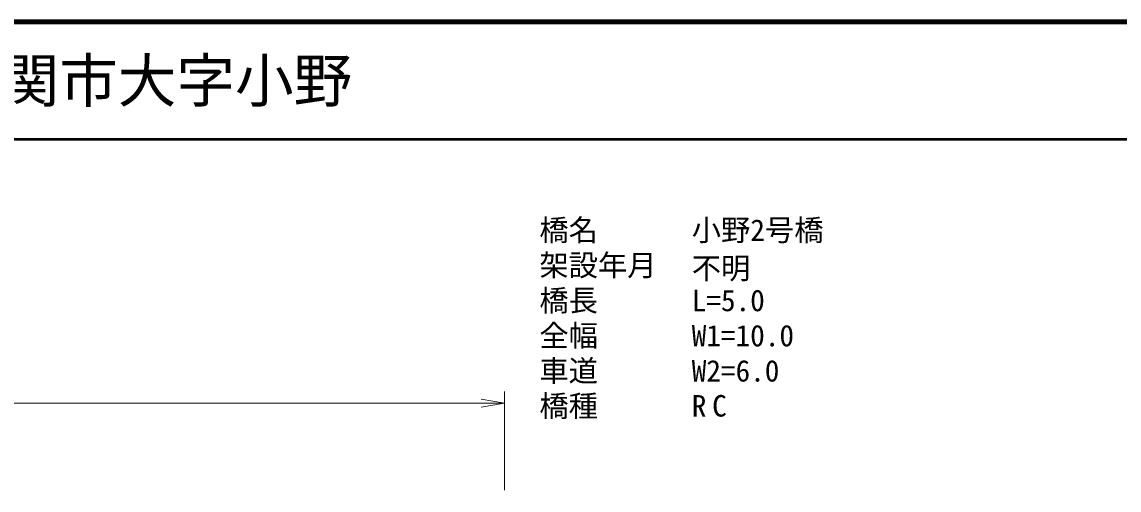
# Model space of a CAD drawing. Units: millimetres, scale not verified. Extents: x 40000 to 680000, y 20000 to 380000.
# Drawn here: x 411846 to 505464, y 340082 to 380000 of the extents above; entities that cross this region are included whole.
import ezdxf
from ezdxf.enums import TextEntityAlignment as Align

# ---------------------------------------------------------------- set-up
doc = ezdxf.new("R2010")
doc.units = ezdxf.units.MM
doc.header["$LTSCALE"] = 1000
for name, color, linetype, lineweight in [('M-STR-HTXT', 7, 'Continuous', 13), ('M-TTL', 2, 'Continuous', 140), ('M-TTL-LINE', 7, 'Continuous', 50)]:
    doc.layers.add(name, color=color, linetype=linetype, lineweight=lineweight)
doc.layers.add('M-TTL-TXT', color=7, linetype='Continuous')
doc.styles.add('ＭＳ ゴシック', font='')
doc.styles.get('ＭＳ ゴシック').set_extended_font_data('MS Gothic')

# ---------------------------------------------------------------- blocks, each defined once
blk = doc.blocks.new('open_arrow')
at = {"color": 0, "linetype": 'Continuous', "lineweight": -2}
blk.add_lwpolyline([(7.5, 1.25), (0, 0), (7.5, -1.25)], dxfattribs=at)

msp = doc.modelspace()

# ---------------------------------------------------------------- linework, layer by layer
at = {"layer": 'M-STR-HTXT'}
for p, q in [((453029, 340082), (453029, 348491)), ((355477, 347491), (453029, 347491))]:
    msp.add_line(p, q, dxfattribs=at)
at = {"layer": 'M-TTL'}
msp.add_line((680000, 380000), (40000, 380000), dxfattribs=at)
at = {"layer": 'M-TTL-LINE'}
msp.add_line((40000, 370000), (680000, 370000), dxfattribs=at)

# ---------------------------------------------------------------- block references
at = {"layer": 'M-STR-HTXT', "xscale": 267, "yscale": 267, "rotation": 180}
msp.add_blockref('open_arrow', (453029, 347491), dxfattribs=at)

# ---------------------------------------------------------------- texts
at = {"layer": 'M-STR-HTXT', "style": 'ＭＳ ゴシック'}
for s, p in [('橋名', (456000, 362250)), ('小野2号橋', (469000, 362250)), ('架設年月', (456000, 359250)), ('不明', (469000, 359000)), ('橋長', (456000, 356250)), ('L=5.0', (469000, 356250)), ('全幅', (456000, 353250)), ('W1=10.0', (469000, 353250)), ('車道', (456000, 350250)), ('W2=6.0', (469000, 350250)), ('橋種', (456000, 347250))]:
    msp.add_text(s, height=1833, dxfattribs=at).set_placement(p, align=Align.MIDDLE_LEFT)
at = {"layer": 'M-STR-HTXT', "insert": (469000, 347250), "char_height": 1833, "attachment_point": 4, "style": 'ＭＳ ゴシック'}
msp.add_mtext('\\T1.4;RC', dxfattribs=at)
at = {"layer": 'M-TTL-TXT', "style": 'ＭＳ ゴシック'}
msp.add_text('下関市大字小野', height=3666, dxfattribs=at).set_placement((405024, 375000), align=Align.MIDDLE_LEFT)

doc.saveas('drawing.dxf')
